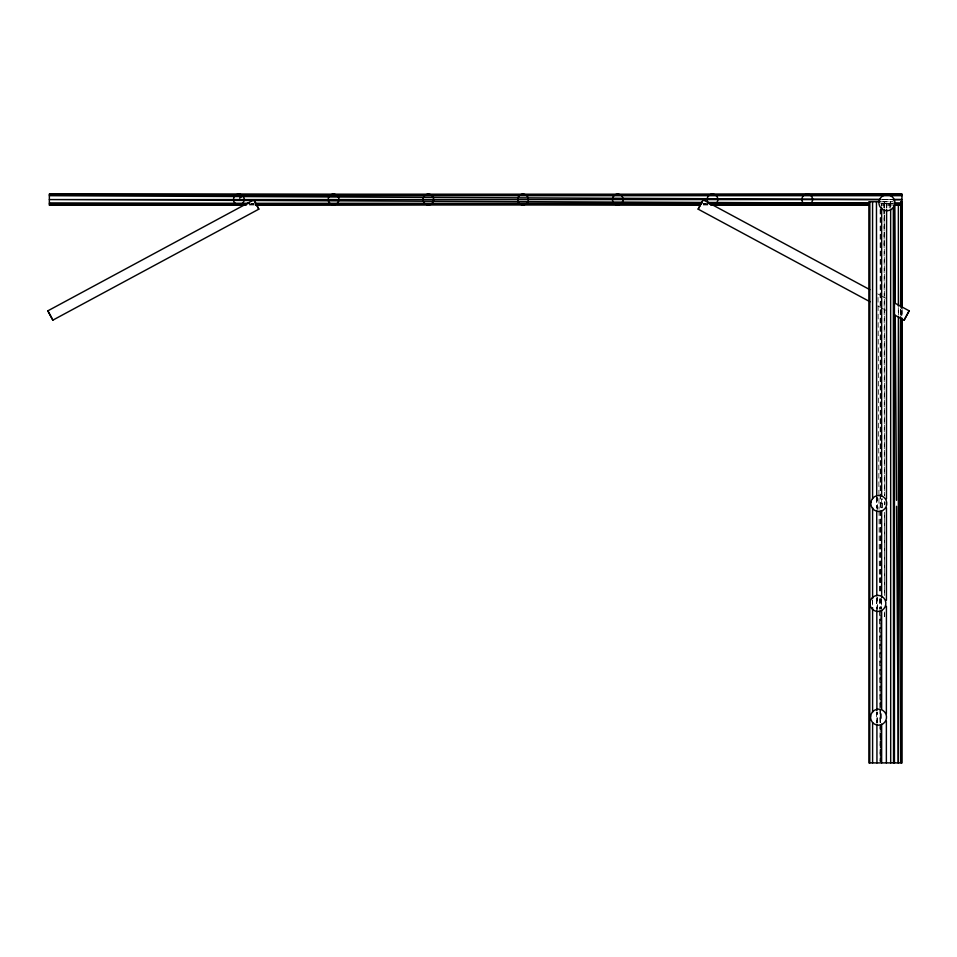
<?xml version="1.0" encoding="UTF-8"?>
<svg xmlns="http://www.w3.org/2000/svg" width="957" height="957" viewBox="0 0 957 957"><rect width="100%" height="100%" fill="white"/><g stroke="black" fill="none" stroke-linecap="round" stroke-linejoin="round"><path stroke-width="0.72" stroke-dasharray="4.79 3.59" d="M877.413 722.619L877.413 712.187M877.425 609.238L877.461 597.312M877.449 509.28L877.497 497.353M880.44 734.557L880.261 761.413L880.249 724.09L880.249 761.413L880.44 736.053M880.296 209.033L880.273 509.112L880.201 209.033M886.601 207.92L886.601 201.724M886.828 207.92L886.84 201.724M890.74 207.693L890.74 201.724L881.648 201.724L881.648 206.437M898.372 315.02L898.372 307.556M901.901 315.343L901.913 309.374M900.477 309.374L900.453 315.343L900.561 309.374M881.385 598.795L881.313 609.238L881.445 598.795M882.007 507.796L882.067 498.836M884.029 213.89L884.065 209.416M884.077 207.92L884.101 201.568M882.115 507.796L882.175 498.836M884.029 245.219L884.292 209.416L884.459 495.858M884.34 203.446L884.304 207.92L884.34 201.568M885.081 504.435L885.105 502.341M889.256 207.92L889.292 201.568M249.442 204.642L253.928 204.631M703.371 203.841L706.362 203.841M881.505 201.568L893.013 201.568M881.062 203.315L893.013 203.315M250.937 203.494L253.928 203.494M703.371 203.494L706.362 203.494M249.442 204.989L253.928 204.989M703.371 204.989L707.857 204.989M250.937 203.709L253.928 203.709M703.371 204.595L707.857 204.607M882.557 199.499L891.517 199.535M881.062 203.219L893.013 203.279M877.665 293.871L880.284 295.282M881.6 295.988L885.536 298.117M877.904 306.001L880.524 307.424M881.84 308.13L885.775 310.247M878.048 297.436L879.005 509.28M879.052 510.775L879.411 592.826M879.471 598.795L879.495 609.238M879.531 610.733L879.973 707.702M879.997 709.197L880.045 722.619M880.069 724.114L880.237 761.413M884.471 501.827L884.471 504.806M884.471 512.27L884.507 595.816L884.364 512.27M884.101 203.446L884.112 207.92M884.112 209.416L884.352 495.858M884.364 501.827L884.364 504.806M876.827 497.353L876.995 509.28M876.875 597.312L877.15 609.238M877.342 722.619L876.923 712.187L876.911 722.619M876.72 497.353L876.72 507.796M876.803 598.795L876.815 609.238M902.08 309.374L902.08 316.827M898.3 307.556L898.3 315.02M890.644 201.724L890.644 207.693M881.648 498.836L881.648 507.796M881.648 600.29L881.648 606.26M881.648 713.671L881.648 721.135M876.504 497.353L876.504 507.796M876.504 598.795L876.504 609.238M876.504 712.187L876.504 722.619M872.617 600.218L872.617 606.188L872.593 600.218M880.249 709.161L880.249 722.595L880.249 709.161M880.261 610.626L880.249 707.666L880.237 610.626M880.261 598.687L880.261 609.13L880.237 598.687M880.273 510.595L880.261 592.706L880.225 510.595M880.596 712.187L880.524 722.619L880.619 712.187M891.517 199.63L882.557 199.678L891.517 199.582M893.013 203.506L881.062 203.53L893.013 203.494M893.013 204.989L881.062 204.989L893.013 204.965M901.016 315.343L901.016 309.374L901.099 315.343M884.519 616.703L884.519 610.733L884.459 616.703"/><path stroke-width="1.44" d="M869.757 762.908L869.865 201.724M886.361 762.908L886.373 721.135M886.373 713.671L886.421 606.26M886.433 600.29L886.469 507.796M886.469 498.836L886.601 209.416M894.317 389.93L894.376 315.343M894.388 303.405L894.472 204.942L901.973 204.989L894.508 204.977L895.166 303.405M896.565 506.301L898.336 762.908L898.372 316.516M898.372 306.073L898.372 204.547M901.889 318.322L901.183 762.908L901.099 318.322M901.913 307.879L902.08 203.446M898.336 762.908L900.525 316.827M900.573 306.384L901.075 201.568M870.033 301.766L698.179 209.164L698.419 208.554L703.18 199.857L869.793 289.636M894.962 315.2L904.138 320.14L909.15 310.834L894.723 303.058M909.15 310.834L904.138 320.14M703.18 199.857L698.179 209.164M239.657 198.159L242.659 195.695M47.85 310.834L253.82 199.857L256.5 204.547L258.821 209.164L52.862 320.14L47.85 310.834L52.862 320.14M238.831 194.092L237.731 194.211L239.705 194.187M615.279 194.75L901.973 194.187L902.08 307.879M901.973 194.187L49.357 194.187L49.357 204.989L244.968 204.642M255.423 204.631L431.619 204.32M879.567 199.582L49.357 199.582L701.888 202.441M893.013 199.582L901.973 199.582L893.013 199.546M900.98 201.568L902.08 201.568M880.416 201.724L868.86 201.724L868.86 762.908L902.08 762.908L902.08 318.322M249.442 203.315L49.357 203.315L247.947 203.709M255.423 203.315L701.888 203.315M707.857 203.315L869.123 203.315M894.508 203.315L901.973 203.315L894.508 203.279M49.357 204.989L246.463 204.989M255.423 204.989L700.392 204.989M710.836 204.989L869.123 204.989M49.357 194.187L901.973 195.683L49.357 195.683L881.062 199.487M255.423 203.721L700.392 204.595M710.836 204.607L869.123 204.918M707.857 202.465L869.123 203.171M258.821 209.164L253.82 199.857M895.25 315.343L896.518 500.332M893.336 207.92L893.539 762.908M876.72 495.858L876.468 201.724M876.732 510.775L876.803 595.816M876.815 610.733L876.899 710.692M876.911 724.114L876.947 762.908M901.075 203.446L901.099 307.879M894.436 201.724L894.436 762.908M890.644 209.188L890.692 762.908M881.648 207.92L881.648 495.858M881.648 510.775L881.648 597.312M881.648 610.733L881.648 709.197M881.648 724.114L881.648 762.908M872.569 201.724L872.593 498.729M872.593 507.688L872.593 598.735M872.593 607.683L872.605 712.164M872.605 722.607L872.605 762.908M708.659 203.291A5.395 5.395 0 0 1 710.812 194.367A5.395 5.395 0 0 1 717.846 200.264A5.395 5.395 0 0 1 709.424 203.937M869.985 602.3L869.961 604.381A7.991 7.967 -90 0 0 885.775 604.537L885.799 602.443A7.991 7.967 -90 0 0 869.985 602.3M870.906 502.341L870.882 504.435A7.991 7.967 -90 0 0 886.696 504.578L886.708 502.497A7.991 7.967 -90 0 0 870.906 502.341M870.643 716.075L870.631 718.157A7.991 7.967 -90 0 0 886.433 718.312L886.457 716.219A7.991 7.967 -90 0 0 870.643 716.075M894.819 203.697L894.795 201.604A7.991 7.991 0 0 0 878.957 201.76L878.969 203.841A7.991 7.991 0 0 0 894.819 203.697M235.207 203.494A5.395 5.395 0 0 0 244.107 200.635A5.395 5.395 0 0 0 237.169 194.355A5.395 5.395 0 0 0 235.207 203.494M329.938 203.494A5.395 5.395 0 0 0 338.838 200.635A5.395 5.395 0 0 0 331.912 194.355A5.395 5.395 0 0 0 329.938 203.494M425.602 204.176A5.395 5.395 0 0 0 433.7 199.499A5.395 5.395 0 0 0 425.602 194.821A5.395 5.395 0 0 0 425.602 204.176M519.412 203.494A5.395 5.395 0 0 0 528.312 200.635A5.395 5.395 0 0 0 521.374 194.355A5.395 5.395 0 0 0 519.412 203.494M614.143 203.494A5.395 5.395 0 0 0 623.043 200.635A5.395 5.395 0 0 0 616.105 194.355A5.395 5.395 0 0 0 614.143 203.494M803.617 203.494A5.395 5.395 0 0 0 812.517 200.635A5.395 5.395 0 0 0 805.579 194.355A5.395 5.395 0 0 0 803.617 203.494"/></g></svg>
